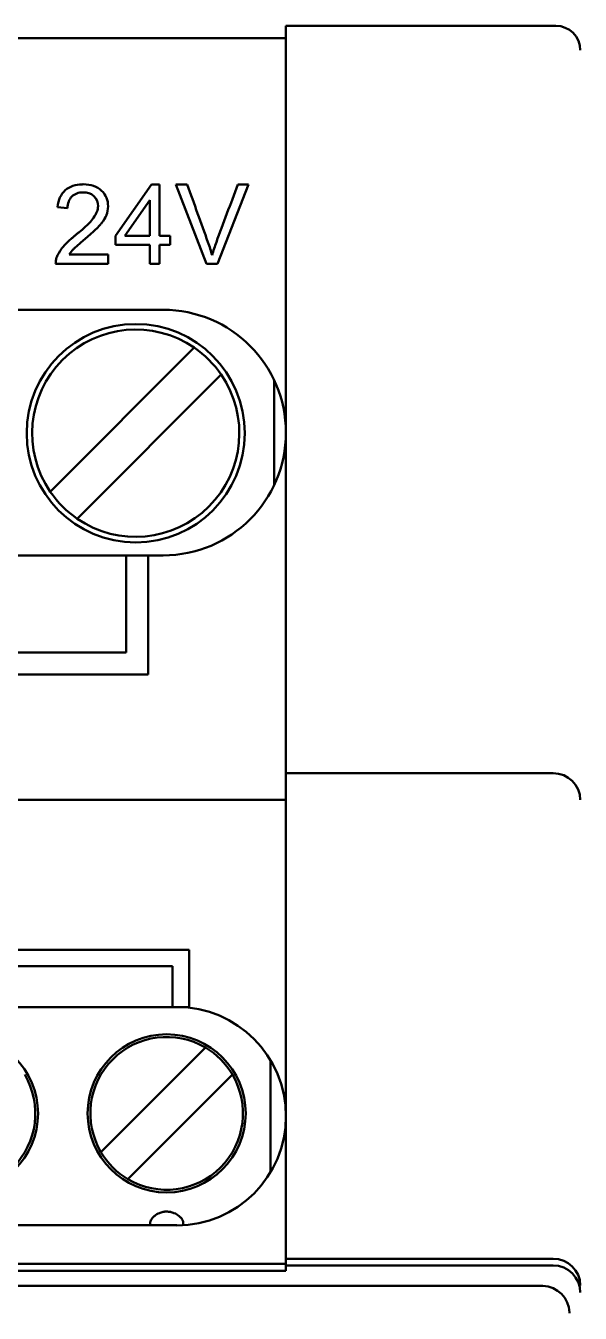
# Model space of a CAD drawing. Header units: millimetres. Extents: x 52 to 3850, y 79 to 1546.
# Drawn here: x 1319.84 to 1335.93, y 960.86 to 998.19 of the extents above; entities that cross this region are included whole.
import ezdxf

# ---------------------------------------------------------------- set-up
doc = ezdxf.new("R2010")
doc.units = ezdxf.units.MM
doc.header["$LTSCALE"] = 25
doc.layers.add('Visible', color=7, linetype='Continuous', lineweight=50)

msp = doc.modelspace()

# ---------------------------------------------------------------- linework, layer by layer
at = {"layer": 'Visible'}
for p, q in [((1327.389, 998.192), (1335.222, 998.192)), ((1327.389, 998.025), (1327.389, 998.192)), ((1327.389, 998.025), (1327.389, 997.313)), ((1230.554, 997.829), (1327.389, 997.829)), ((1327.389, 976.522), (1327.389, 997.313)), ((1322.438, 992.1), (1323.484, 993.587)), ((1323.484, 993.587), (1323.717, 993.587)), ((1323.717, 993.587), (1323.717, 992.1)), ((1324.197, 993.587), (1324.526, 993.587)), ((1325.085, 991.291), (1324.197, 993.587)), ((1326.304, 993.587), (1325.402, 991.291)), ((1325.994, 993.587), (1326.304, 993.587)), ((1323.437, 993.133), (1322.715, 992.1)), ((1323.437, 992.1), (1323.437, 993.133)), ((1321.051, 992.898), (1320.76, 992.93)), ((1322.438, 991.84), (1322.438, 992.1)), ((1322.715, 992.1), (1323.437, 992.1)), ((1323.717, 992.1), (1324.03, 992.1)), ((1324.03, 992.1), (1324.03, 991.84)), ((1321.102, 991.56), (1322.233, 991.56)), ((1322.233, 991.56), (1322.233, 991.291)), ((1323.437, 991.84), (1322.438, 991.84)), ((1323.437, 991.291), (1323.437, 991.84)), ((1324.03, 991.84), (1323.717, 991.84)), ((1323.717, 991.84), (1323.717, 991.291)), ((1322.233, 991.291), (1320.705, 991.291)), ((1323.717, 991.291), (1323.437, 991.291)), ((1325.402, 991.291), (1325.085, 991.291)), ((1323.829, 989.955), (1298.513, 989.955)), ((1320.549, 984.681), (1324.728, 988.859)), ((1325.511, 988.076), (1321.332, 983.897)), ((1327.049, 984.876), (1327.049, 987.913)), ((1315.316, 982.835), (1322.753, 982.835)), ((1323.386, 982.835), (1322.753, 982.835)), ((1322.753, 982.835), (1322.753, 980.018)), ((1323.386, 979.385), (1323.386, 982.835)), ((1323.386, 982.835), (1323.829, 982.835)), ((1322.753, 980.018), (1315.316, 980.018)), ((1314.683, 979.385), (1323.386, 979.385)), ((1327.389, 976.078), (1327.389, 976.522)), ((1335.147, 976.522), (1327.389, 976.522)), ((1327.389, 976.078), (1327.389, 975.371)), ((1327.389, 975.752), (1230.554, 975.752)), ((1327.389, 962.443), (1327.389, 975.371)), ((1324.576, 971.4), (1306.136, 971.4)), ((1324.576, 969.739), (1324.576, 971.4)), ((1318.589, 970.926), (1324.101, 970.926)), ((1324.101, 970.926), (1324.101, 969.739)), ((1324.101, 969.739), (1318.589, 969.739)), ((1324.101, 969.739), (1324.576, 969.739)), ((1322.02, 965.53), (1325.052, 968.564)), ((1326.942, 964.953), (1326.941, 968.198)), ((1325.835, 967.782), (1322.803, 964.747)), ((1233.718, 963.41), (1324.225, 963.41)), ((1323.487, 963.437), (1323.487, 963.437)), ((1324.371, 963.437), (1324.372, 963.437)), ((1327.389, 962.443), (1327.389, 962.248)), ((1335.147, 962.443), (1327.389, 962.443)), ((1327.389, 962.291), (1230.554, 962.291)), ((1230.554, 962.091), (1327.389, 962.091)), ((1327.389, 962.248), (1327.389, 962.091)), ((1327.389, 962.248), (1335.147, 962.248)), ((1223.114, 961.652), (1334.829, 961.652)), ((1334.829, 961.652), (1334.848, 961.652)), ((1335.62, 960.88), (1335.62, 960.861))]:
    msp.add_line(p, q, dxfattribs=at)
at = {"layer": 'Visible', "extrusion": (0, 0, -1)}
for centre, radius in [((-1323.03, 986.378), 3.165), ((-1317.899, 966.653), 2.294), ((-1323.927, 966.656), 2.294)]:
    msp.add_circle(centre, radius, dxfattribs=at)
at = {"layer": 'Visible'}
for centre, radius, start, end in [((1323.829, 986.395), 3.56, 0, 90), ((1323.03, 986.378), 3.006, 55.6151, 214.3849), ((1323.03, 986.378), 3.006, 34.3849, 55.6151), ((1323.03, 986.378), 3.006, 235.6151, 34.3849), ((1323.829, 986.395), 3.56, 270, 0), ((1323.03, 986.378), 3.006, 214.3849, 235.6151), ((1324.225, 966.574), 3.165, 0, 90), ((1323.927, 966.656), 2.215, 59.5055, 210.5505), ((1323.927, 966.656), 2.215, 30.5505, 59.5055), ((1317.899, 966.653), 2.215, 239.5055, 30.5505), ((1323.927, 966.656), 2.215, 239.5055, 30.5505), ((1324.225, 966.574), 3.165, 270, 0), ((1323.927, 966.656), 2.215, 210.5505, 239.5055)]:
    msp.add_arc(centre, radius, start, end, dxfattribs=at)
at = {"layer": 'Visible', "extrusion": (0, 0, -1)}
for start, end in [(349.7863, 0.4421), (179.5019, 189.6179)]:
    msp.add_arc((-1323.929, 963.495), 0.478, start, end, dxfattribs=at)
msp.add_ellipse((1335.222, 997.48), major_axis=(0, 0.712), ratio=0.999848, start_param=0, end_param=1.570796, dxfattribs=at)
at = {"layer": 'Visible'}
for centre, major_axis, ratio, start_param, end_param in [((1335.147, 975.749), (0.786, 0), 0.982697, 0, 1.570796), ((1335.147, 961.67), (0.786, 0), 0.982697, 0, 1.570796), ((1335.147, 961.461), (0, 0.787), 0.999848, -1.570796, 0), ((1334.829, 960.86), (0.56, 0.56), 0.999315, -0.760658, 0.761505)]:
    msp.add_ellipse(centre, major_axis=major_axis, ratio=ratio, start_param=start_param, end_param=end_param, dxfattribs=at)
for points, knots in [([(1320.76, 992.93), (1320.78, 993.145), (1320.854, 993.308), (1320.985, 993.424), (1321.111, 993.535), (1321.275, 993.589), (1321.481, 993.593), (1321.49, 993.594), (1321.499, 993.594), (1321.508, 993.594), (1321.73, 993.594), (1321.906, 993.532), (1322.034, 993.41), (1322.163, 993.288), (1322.227, 993.136), (1322.227, 992.956), (1322.227, 992.864), (1322.206, 992.774), (1322.181, 992.708), (1322.178, 992.7), (1322.175, 992.692), (1322.172, 992.685), (1322.155, 992.643), (1322.099, 992.545), (1322.036, 992.467), (1322.019, 992.446), (1322.001, 992.425), (1321.984, 992.405), (1321.919, 992.332), (1321.82, 992.238), (1321.694, 992.127), (1321.649, 992.087), (1321.595, 992.041), (1321.548, 992.002), (1321.462, 991.929), (1321.366, 991.847), (1321.306, 991.793), (1321.268, 991.759), (1321.239, 991.732), (1321.221, 991.713), (1321.172, 991.662), (1321.134, 991.61), (1321.102, 991.56)], [0.5208552, 0.5208552, 0.5208552, 0.5208552, 0.5722105, 0.5722105, 0.5722105, 0.6204817, 0.6204817, 0.6204817, 0.6225923, 0.6225923, 0.6225923, 0.6734844, 0.6734844, 0.6734844, 0.7243765, 0.7243765, 0.7243765, 0.7502204, 0.7502204, 0.7502204, 0.7532719, 0.7532719, 0.7532719, 0.7848443, 0.7848443, 0.7848443, 0.7934813, 0.7934813, 0.7934813, 0.8258403, 0.8258403, 0.8258403, 0.8375215, 0.8375215, 0.8375215, 0.8617417, 0.8617417, 0.8617417, 0.8771676, 0.8771676, 0.8771676, 0.8951659, 0.8951659, 0.8951659, 0.8951659]), ([(1324.526, 993.587), (1324.725, 993.031), (1324.925, 992.474), (1325.125, 991.918), (1325.173, 991.783), (1325.214, 991.658), (1325.246, 991.541)], [0.2727568, 0.2727568, 0.2727568, 0.2727568, 0.4461164, 0.4461164, 0.4461164, 0.4847312, 0.4847312, 0.4847312, 0.4847312]), ([(1325.246, 991.541), (1325.283, 991.666), (1325.325, 991.795), (1325.37, 991.918), (1325.564, 992.454), (1325.786, 993.032), (1325.994, 993.587)], [0.4847312, 0.4847312, 0.4847312, 0.4847312, 0.5236783, 0.5236783, 0.5236783, 0.6976181, 0.6976181, 0.6976181, 0.6976181]), ([(1320.705, 991.291), (1320.705, 991.312), (1320.706, 991.334), (1320.708, 991.355), (1320.712, 991.394), (1320.72, 991.432), (1320.733, 991.469), (1320.735, 991.475), (1320.737, 991.481), (1320.739, 991.486), (1320.765, 991.554), (1320.817, 991.649), (1320.873, 991.723), (1320.892, 991.747), (1320.913, 991.773), (1320.929, 991.791), (1320.954, 991.82), (1321.008, 991.878), (1321.069, 991.936), (1321.099, 991.964), (1321.133, 991.996), (1321.172, 992.029), (1321.196, 992.051), (1321.222, 992.073), (1321.25, 992.096), (1321.266, 992.109), (1321.275, 992.117), (1321.299, 992.136), (1321.337, 992.167), (1321.349, 992.177), (1321.373, 992.197), (1321.693, 992.464), (1321.716, 992.501), (1321.805, 992.623), (1321.892, 992.742), (1321.936, 992.855), (1321.936, 992.964), (1321.936, 993.07), (1321.907, 993.158), (1321.816, 993.246), (1321.715, 993.343), (1321.639, 993.361), (1321.502, 993.361), (1321.365, 993.361), (1321.254, 993.317), (1321.175, 993.239), (1321.096, 993.162), (1321.053, 993.042), (1321.051, 992.898)], [0.1664595, 0.1664595, 0.1664595, 0.1664595, 0.1724332, 0.1724332, 0.1724332, 0.1836852, 0.1836852, 0.1836852, 0.1854802, 0.1854802, 0.1854802, 0.2119217, 0.2119217, 0.2119217, 0.2207647, 0.2207647, 0.2207647, 0.2410112, 0.2410112, 0.2410112, 0.2511345, 0.2511345, 0.2511345, 0.2576531, 0.2576531, 0.2576531, 0.2612578, 0.2612578, 0.2612578, 0.2645701, 0.2645701, 0.2645701, 0.3079166, 0.3079166, 0.3079166, 0.3505005, 0.3505005, 0.3505005, 0.3922441, 0.3922441, 0.3922441, 0.4258292, 0.4258292, 0.4258292, 0.4594427, 0.4594427, 0.4594427, 0.4937744, 0.4937744, 0.4937744, 0.4937744]), ([(1323.451, 963.498), (1323.451, 963.514), (1323.456, 963.534), (1323.469, 963.56), (1323.472, 963.565), (1323.475, 963.57)], [-0.045293099, -0.045293099, -0.045293099, -0.045293099, -0.037867249, -0.037867249, -0.036286022, -0.036286022, -0.036286022, -0.036286022]), ([(1323.475, 963.57), (1323.486, 963.588), (1323.5, 963.608), (1323.536, 963.648), (1323.558, 963.669), (1323.622, 963.718), (1323.667, 963.745), (1323.75, 963.78), (1323.785, 963.791), (1323.841, 963.802), (1323.86, 963.804), (1323.895, 963.808), (1323.912, 963.808), (1323.946, 963.808), (1323.962, 963.807), (1323.998, 963.804), (1324.017, 963.801), (1324.071, 963.791), (1324.106, 963.78), (1324.195, 963.744), (1324.246, 963.713), (1324.309, 963.66), (1324.328, 963.641), (1324.36, 963.605), (1324.373, 963.587), (1324.383, 963.57)], [0, 0, 0, 0, 0.00656884, 0.00656884, 0.01351777, 0.01351777, 0.02407456, 0.02407456, 0.03119164, 0.03119164, 0.03485106, 0.03485106, 0.03801407, 0.03801407, 0.04116731, 0.04116731, 0.04478898, 0.04478898, 0.05177951, 0.05177951, 0.06372066, 0.06372066, 0.07002628, 0.07002628, 0.07602812, 0.07602812, 0.07602812, 0.07602812]), ([(1324.383, 963.57), (1324.386, 963.565), (1324.389, 963.561), (1324.402, 963.534), (1324.407, 963.515), (1324.407, 963.499)], [-0.145283651, -0.145283651, -0.145283651, -0.145283651, -0.143698733, -0.143698733, -0.136272884, -0.136272884, -0.136272884, -0.136272884])]:
    msp.add_open_spline(points, degree=3, knots=knots, dxfattribs=at)

doc.saveas('drawing.dxf')
